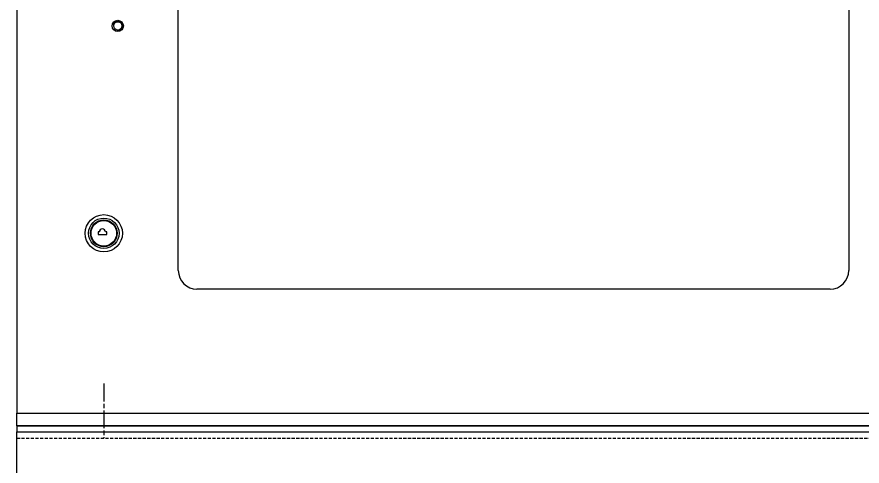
# Model space of a CAD drawing. Extents: x 109308 to 114204, y 60901 to 64142.
# Drawn here: x 111679 to 112360, y 62203 to 62565 of the extents above; entities that cross this region are included whole.
import ezdxf

# ---------------------------------------------------------------- set-up
doc = ezdxf.new("R2010")
doc.units = 0
doc.header["$LTSCALE"] = 10
doc.header["$MEASUREMENT"] = 0
doc.linetypes.add('CHAIN', pattern=[0.3543, 0.2362, -0.0295, 0.0591, -0.0295])
doc.linetypes.add('HIDDEN', pattern=[0.375, 0.25, -0.125])
doc.layers.get('0').update_dxf_attribs({"linetype": 'CONTINUOUS'})
for name, color, linetype in [('HL', 2, 'HIDDEN'), ('가시적인_것_ISO_', 3, 'CONTINUOUS'), ('가시적인_좁은_것_ISO_', 3, 'CONTINUOUS'), ('중심_표식_ISO_', 1, 'CONTINUOUS')]:
    doc.layers.add(name, color=color, linetype=linetype)

# ---------------------------------------------------------------- blocks, each defined once
blk = doc.blocks.new('44Q1XC')
at = {"layer": '가시적인_것_ISO_'}
for p, q in [((16700.93, 6048.59), (16700.93, 5158.59)), ((16830.93, 5273.59), (16830.93, 5933.59)), ((17370.93, 5933.59), (17370.93, 5273.59)), ((16766.33, 5304.69), (16766.33, 5302.49)), ((16767.33, 5304.69), (16766.33, 5304.69)), ((16773.33, 5304.69), (16772.33, 5304.69)), ((16773.33, 5302.49), (16773.33, 5304.69)), ((16766.33, 5302.49), (16773.33, 5302.49)), ((17355.93, 5258.59), (16845.93, 5258.59)), ((16700.93, 5148.59), (16700.93, 5158.59)), ((16700.93, 5158.59), (17500.93, 5158.59)), ((16700.93, 5148.59), (17500.93, 5148.59))]:
    blk.add_line(p, q, dxfattribs=at)
for radius in [15, 12.25, 10.8]:
    blk.add_circle((16770.93, 5303.59), radius, dxfattribs=at)
for centre, radius, start, end in [((16769.83, 5304.69), 2.5, 0, 180), ((16845.93, 5273.59), 15, 180, 270), ((17355.93, 5273.59), 15, 270, 0)]:
    blk.add_arc(centre, radius, start, end, dxfattribs=at)
at = {"layer": '가시적인_좁은_것_ISO_'}
blk.add_circle((16770.93, 5303.59), 10.3, dxfattribs=at)
at = {"layer": '중심_표식_ISO_', "linetype": 'CHAIN', "ltscale": 6.111541}
blk.add_line((16770.93, 5182.59), (16770.93, 5138.59), dxfattribs=at)
blk = doc.blocks.new('33CSS')
for p, q in [((109308.2, 62715.69), (109308.2, 62710.69)), ((110108.2, 62715.69), (109308.2, 62715.69)), ((109308.2, 62660.69), (109308.2, 62710.69)), ((109308.2, 62710.69), (109358.2, 62710.69)), ((109308.2, 62710.69), (110108.2, 62710.69))]:
    blk.add_line(p, q)
at = {"layer": 'HL'}
blk.add_line((109308.2, 62705.69), (110108.2, 62705.69), dxfattribs=at)
at = {"layer": '가시적인_것_ISO_'}
for radius in [4.5, 3.32]:
    blk.add_circle((109389.48, 63037.69), radius, dxfattribs=at)
at = {"layer": '가시적인_좁은_것_ISO_'}
blk.add_arc((109389.48, 63037.69), 4, 260, 170, dxfattribs=at)
blk.add_blockref('44Q1XC', (92607.27, 57567.1))

msp = doc.modelspace()

# ---------------------------------------------------------------- block references
msp.add_blockref('33CSS', (2370.936, -480.288))

doc.saveas('drawing.dxf')
